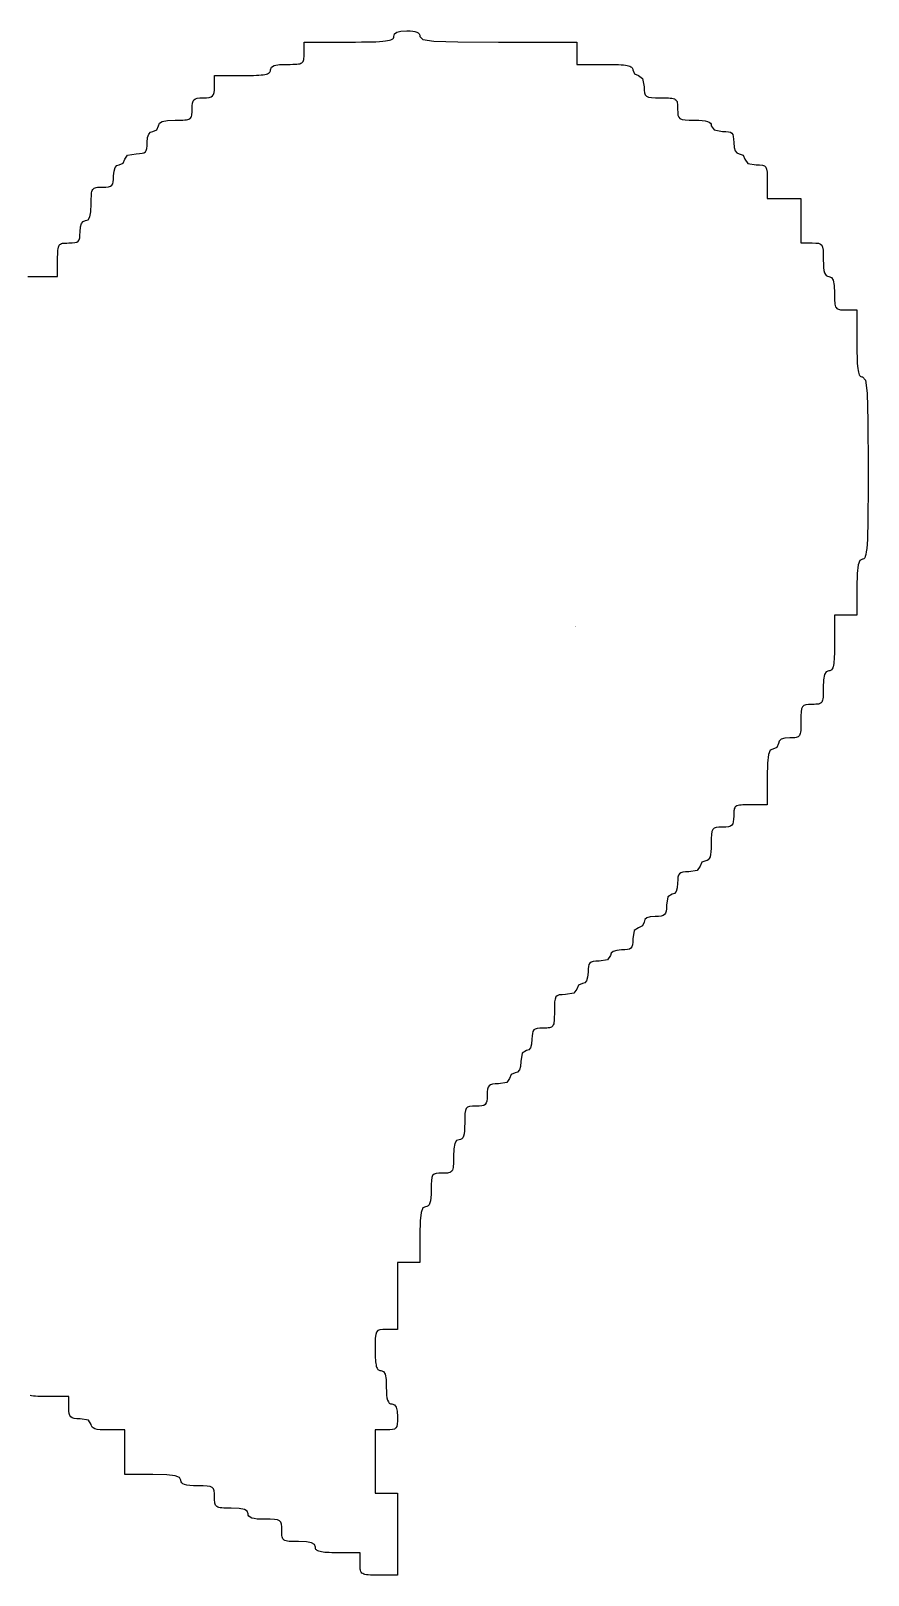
# Model space of a CAD drawing. Header units: millimetres. Extents: x 1.5 to 5.45, y 1.5 to 5.45.
# Drawn here: x 3.3696 to 3.5292, y 3.2927 to 3.5869 of the extents above; entities that cross this region are included whole.
import ezdxf

# ---------------------------------------------------------------- set-up
doc = ezdxf.new("R2010")
doc.units = ezdxf.units.MM
doc.header["$MEASUREMENT"] = 0
doc.layers.add('BottomOverlay', color=54, linetype='Continuous')
doc.layers.add('Mechanical15', color=56, linetype='Continuous')

# ---------------------------------------------------------------- blocks, each defined once
blk = doc.blocks.new('NATALIE_MD_1')
at = {"layer": 'BottomOverlay'}
for p, q in [((0.23882, 0.30587), (0.23896, 0.30635)), ((0.23896, 0.30635), (0.23941, 0.30668)), ((0.23941, 0.30668), (0.24019, 0.30687)), ((0.24019, 0.30687), (0.24131, 0.30693)), ((0.24131, 0.30693), (0.24192, 0.30692)), ((0.24192, 0.30692), (0.24243, 0.30687)), ((0.24243, 0.30687), (0.24286, 0.30679)), ((0.24286, 0.30679), (0.24321, 0.30668)), ((0.24321, 0.30668), (0.24347, 0.30653)), ((0.24347, 0.30653), (0.24366, 0.30635)), ((0.24366, 0.30635), (0.24377, 0.30613)), ((0.24377, 0.30613), (0.2438, 0.30587)), ((0.22173, 0.30268), (0.22173, 0.30481)), ((0.22173, 0.30481), (0.23027, 0.30481)), ((0.23027, 0.30481), (0.23154, 0.30481)), ((0.23154, 0.30481), (0.23269, 0.30482)), ((0.23269, 0.30482), (0.23371, 0.30483)), ((0.23371, 0.30483), (0.23461, 0.30485)), ((0.23461, 0.30485), (0.23541, 0.30487)), ((0.23541, 0.30487), (0.23611, 0.30491)), ((0.23611, 0.30491), (0.23671, 0.30495)), ((0.23671, 0.30495), (0.23722, 0.30501)), ((0.23722, 0.30501), (0.23764, 0.30507)), ((0.23764, 0.30507), (0.23799, 0.30514)), ((0.23799, 0.30514), (0.23827, 0.30523)), ((0.23827, 0.30523), (0.23848, 0.30533)), ((0.23848, 0.30533), (0.23864, 0.30544)), ((0.23864, 0.30544), (0.23874, 0.30557)), ((0.23874, 0.30557), (0.2388, 0.30571)), ((0.2388, 0.30571), (0.23882, 0.30587)), ((0.2438, 0.30587), (0.24434, 0.30532)), ((0.24434, 0.30532), (0.24647, 0.305)), ((0.24647, 0.305), (0.25101, 0.30484)), ((0.25101, 0.30484), (0.25875, 0.30481)), ((0.25875, 0.30481), (0.2737, 0.30481)), ((0.2737, 0.30481), (0.2737, 0.30055)), ((0.21549, 0.29999), (0.21604, 0.30032)), ((0.21604, 0.30032), (0.21703, 0.3005)), ((0.21703, 0.3005), (0.21853, 0.30055)), ((0.21853, 0.30055), (0.21907, 0.30055)), ((0.21907, 0.30055), (0.21955, 0.30056)), ((0.21955, 0.30056), (0.21997, 0.30057)), ((0.21997, 0.30057), (0.22033, 0.3006)), ((0.22033, 0.3006), (0.22064, 0.30063)), ((0.22064, 0.30063), (0.2209, 0.30068)), ((0.2209, 0.30068), (0.22111, 0.30076)), ((0.22111, 0.30076), (0.22129, 0.30085)), ((0.22129, 0.30085), (0.22142, 0.30096)), ((0.22142, 0.30096), (0.22153, 0.30111)), ((0.22153, 0.30111), (0.22161, 0.30128)), ((0.22161, 0.30128), (0.22166, 0.30148)), ((0.22166, 0.30148), (0.2217, 0.30172)), ((0.2217, 0.30172), (0.22172, 0.302)), ((0.22172, 0.302), (0.22173, 0.30232)), ((0.22173, 0.30232), (0.22173, 0.30268)), ((0.2737, 0.30055), (0.27904, 0.30055)), ((0.27904, 0.30055), (0.27981, 0.30055)), ((0.27981, 0.30055), (0.2805, 0.30054)), ((0.2805, 0.30054), (0.28112, 0.30053)), ((0.28112, 0.30053), (0.28168, 0.30051)), ((0.28168, 0.30051), (0.28218, 0.30048)), ((0.28218, 0.30048), (0.28261, 0.30044)), ((0.28261, 0.30044), (0.28299, 0.30039)), ((0.28299, 0.30039), (0.28332, 0.30034)), ((0.28332, 0.30034), (0.28359, 0.30027)), ((0.28359, 0.30027), (0.28382, 0.3002)), ((0.28382, 0.3002), (0.28401, 0.30011)), ((0.28401, 0.30011), (0.28415, 0.30001)), ((0.20464, 0.2963), (0.20464, 0.29843)), ((0.20464, 0.29843), (0.20998, 0.29843)), ((0.20998, 0.29843), (0.21075, 0.29843)), ((0.21075, 0.29843), (0.21144, 0.29844)), ((0.21144, 0.29844), (0.21206, 0.29845)), ((0.21206, 0.29845), (0.21262, 0.29847)), ((0.21262, 0.29847), (0.21311, 0.2985)), ((0.21311, 0.2985), (0.21355, 0.29854)), ((0.21355, 0.29854), (0.21393, 0.29858)), ((0.21393, 0.29858), (0.21426, 0.29864)), ((0.21426, 0.29864), (0.21453, 0.2987)), ((0.21453, 0.2987), (0.21476, 0.29878)), ((0.21476, 0.29878), (0.21494, 0.29887)), ((0.21494, 0.29887), (0.21509, 0.29896)), ((0.21509, 0.29896), (0.2152, 0.29907)), ((0.2152, 0.29907), (0.21527, 0.2992)), ((0.21527, 0.2992), (0.21531, 0.29934)), ((0.21531, 0.29934), (0.21532, 0.29949)), ((0.21532, 0.29949), (0.21549, 0.29999)), ((0.28415, 0.30001), (0.28426, 0.2999)), ((0.28426, 0.2999), (0.28433, 0.29978)), ((0.28433, 0.29978), (0.28437, 0.29964)), ((0.28437, 0.29964), (0.28438, 0.29949)), ((0.28438, 0.29949), (0.2847, 0.29874)), ((0.2847, 0.29874), (0.28545, 0.29843)), ((0.28545, 0.29843), (0.28625, 0.29789)), ((0.28625, 0.29789), (0.28652, 0.2963)), ((0.20187, 0.29416), (0.20314, 0.29419)), ((0.20314, 0.29419), (0.20364, 0.29424)), ((0.20364, 0.29424), (0.20402, 0.29435)), ((0.20402, 0.29435), (0.20429, 0.29453)), ((0.20429, 0.29453), (0.20447, 0.2948)), ((0.20447, 0.2948), (0.20458, 0.29517)), ((0.20458, 0.29517), (0.20463, 0.29567)), ((0.20463, 0.29567), (0.20464, 0.2963)), ((0.28652, 0.2963), (0.28653, 0.29562)), ((0.28653, 0.29562), (0.28659, 0.2951)), ((0.28659, 0.2951), (0.28672, 0.29473)), ((0.28672, 0.29473), (0.28696, 0.29447)), ((0.28696, 0.29447), (0.28735, 0.29431)), ((0.28735, 0.29431), (0.28792, 0.29422)), ((0.28792, 0.29422), (0.2887, 0.29418)), ((0.20034, 0.29109), (0.20036, 0.29137)), ((0.20036, 0.29137), (0.20037, 0.29168)), ((0.20037, 0.29205), (0.20039, 0.29268)), ((0.20037, 0.29168), (0.20037, 0.29205)), ((0.20039, 0.29268), (0.20044, 0.29318)), ((0.20044, 0.29318), (0.20055, 0.29355)), ((0.20055, 0.29355), (0.20073, 0.29382)), ((0.20073, 0.29382), (0.201, 0.294)), ((0.201, 0.294), (0.20137, 0.29411)), ((0.20137, 0.29411), (0.20187, 0.29416)), ((0.2887, 0.29418), (0.28972, 0.29417)), ((0.28972, 0.29417), (0.29027, 0.29417)), ((0.29027, 0.29417), (0.29075, 0.29417)), ((0.29075, 0.29417), (0.29116, 0.29415)), ((0.29116, 0.29415), (0.29153, 0.29413)), ((0.29153, 0.29413), (0.29183, 0.29409)), ((0.29183, 0.29409), (0.29209, 0.29404)), ((0.29209, 0.29404), (0.29231, 0.29397)), ((0.29231, 0.29397), (0.29248, 0.29388)), ((0.29248, 0.29388), (0.29262, 0.29376)), ((0.29262, 0.29376), (0.29273, 0.29362)), ((0.29273, 0.29362), (0.29281, 0.29345)), ((0.29281, 0.29345), (0.29286, 0.29324)), ((0.29286, 0.29324), (0.2929, 0.293)), ((0.2929, 0.293), (0.29292, 0.29273)), ((0.29292, 0.29273), (0.29292, 0.29241)), ((0.29292, 0.29241), (0.29293, 0.29205)), ((0.29293, 0.29205), (0.29294, 0.29137)), ((0.29294, 0.29137), (0.29299, 0.29085)), ((0.19365, 0.28811), (0.19396, 0.28886)), ((0.19396, 0.28886), (0.19413, 0.28935)), ((0.19413, 0.28935), (0.19468, 0.28968)), ((0.19468, 0.28968), (0.19567, 0.28986)), ((0.19567, 0.28986), (0.19717, 0.28992)), ((0.19717, 0.28992), (0.19771, 0.28992)), ((0.19771, 0.28992), (0.19819, 0.28993)), ((0.19819, 0.28993), (0.19861, 0.28994)), ((0.19861, 0.28994), (0.19897, 0.28996)), ((0.19897, 0.28996), (0.19928, 0.29)), ((0.19928, 0.29), (0.19954, 0.29005)), ((0.19954, 0.29005), (0.19975, 0.29012)), ((0.19975, 0.29012), (0.19993, 0.29021)), ((0.19993, 0.29021), (0.20006, 0.29033)), ((0.20006, 0.29033), (0.20017, 0.29047)), ((0.20017, 0.29047), (0.20025, 0.29065)), ((0.20025, 0.29065), (0.20031, 0.29085)), ((0.20031, 0.29085), (0.20034, 0.29109)), ((0.29299, 0.29085), (0.29313, 0.29047)), ((0.29313, 0.29047), (0.29337, 0.29021)), ((0.29337, 0.29021), (0.29376, 0.29005)), ((0.29376, 0.29005), (0.29433, 0.28996)), ((0.29433, 0.28996), (0.29511, 0.28993)), ((0.29511, 0.28993), (0.29613, 0.28992)), ((0.29613, 0.28992), (0.29695, 0.28991)), ((0.29695, 0.28991), (0.29763, 0.28986)), ((0.29763, 0.28986), (0.29819, 0.28979)), ((0.29819, 0.28979), (0.29862, 0.28968)), ((0.29862, 0.28968), (0.29895, 0.28954)), ((0.29895, 0.28954), (0.29917, 0.28935)), ((0.29917, 0.28935), (0.2993, 0.28913)), ((0.2993, 0.28913), (0.29934, 0.28886)), ((0.29934, 0.28886), (0.29987, 0.28806)), ((0.19181, 0.28503), (0.19183, 0.28567)), ((0.19183, 0.28567), (0.19189, 0.2866)), ((0.19189, 0.2866), (0.1921, 0.28726)), ((0.1921, 0.28726), (0.19243, 0.28766)), ((0.19243, 0.28766), (0.1929, 0.28779)), ((0.1929, 0.28779), (0.19365, 0.28811)), ((0.29987, 0.28806), (0.30147, 0.28779)), ((0.30147, 0.28779), (0.30211, 0.28778)), ((0.30211, 0.28778), (0.30261, 0.28773)), ((0.30261, 0.28773), (0.30298, 0.28762)), ((0.30298, 0.28762), (0.30325, 0.28744)), ((0.30325, 0.28744), (0.30343, 0.28717)), ((0.30343, 0.28717), (0.30354, 0.2868)), ((0.30354, 0.2868), (0.30359, 0.2863)), ((0.30359, 0.2863), (0.30361, 0.28567)), ((0.30361, 0.28567), (0.30367, 0.28474)), ((0.18724, 0.28173), (0.18756, 0.28248)), ((0.18756, 0.28248), (0.18809, 0.28327)), ((0.18809, 0.28327), (0.18969, 0.28354)), ((0.18969, 0.28354), (0.19033, 0.28355)), ((0.19033, 0.28355), (0.19083, 0.28361)), ((0.19083, 0.28361), (0.1912, 0.28371)), ((0.1912, 0.28371), (0.19147, 0.28389)), ((0.19147, 0.28389), (0.19165, 0.28416)), ((0.19165, 0.28416), (0.19176, 0.28454)), ((0.19176, 0.28454), (0.19181, 0.28503)), ((0.30367, 0.28474), (0.30387, 0.28407)), ((0.30387, 0.28407), (0.30421, 0.28367)), ((0.30421, 0.28367), (0.30467, 0.28354)), ((0.30467, 0.28354), (0.30543, 0.28323)), ((0.30543, 0.28323), (0.30574, 0.28248)), ((0.30574, 0.28248), (0.30628, 0.28168)), ((0.18542, 0.27929), (0.18549, 0.28022)), ((0.18549, 0.28022), (0.18569, 0.28088)), ((0.18569, 0.28088), (0.18602, 0.28128)), ((0.18602, 0.28128), (0.18649, 0.28141)), ((0.18649, 0.28141), (0.18724, 0.28173)), ((0.30628, 0.28168), (0.30788, 0.28141)), ((0.30788, 0.28141), (0.30856, 0.2814)), ((0.30856, 0.2814), (0.30908, 0.28135)), ((0.30908, 0.28135), (0.30946, 0.28121)), ((0.30946, 0.28121), (0.30972, 0.28097)), ((0.30972, 0.28097), (0.30988, 0.28058)), ((0.30988, 0.28058), (0.30997, 0.28002)), ((0.30997, 0.28002), (0.31001, 0.27924)), ((0.18128, 0.27633), (0.18135, 0.27654)), ((0.18135, 0.27654), (0.18145, 0.27672)), ((0.18145, 0.27672), (0.18156, 0.27685)), ((0.18156, 0.27685), (0.18171, 0.27696)), ((0.18171, 0.27696), (0.18188, 0.27704)), ((0.18188, 0.27704), (0.18208, 0.27709)), ((0.18208, 0.27709), (0.18232, 0.27713)), ((0.18232, 0.27713), (0.1826, 0.27715)), ((0.1826, 0.27715), (0.18292, 0.27716)), ((0.18292, 0.27716), (0.18328, 0.27716)), ((0.18328, 0.27716), (0.18392, 0.27717)), ((0.18392, 0.27717), (0.18442, 0.27723)), ((0.18442, 0.27723), (0.1848, 0.27733)), ((0.1848, 0.27733), (0.18507, 0.27751)), ((0.18507, 0.27751), (0.18525, 0.27778)), ((0.18525, 0.27778), (0.18535, 0.27816)), ((0.18535, 0.27816), (0.18541, 0.27865)), ((0.18541, 0.27865), (0.18542, 0.27929)), ((0.31001, 0.27924), (0.31001, 0.27822)), ((0.31001, 0.27822), (0.31001, 0.27503)), ((0.18109, 0.27247), (0.18115, 0.27397)), ((0.18115, 0.27451), (0.18116, 0.27499)), ((0.18115, 0.27397), (0.18115, 0.27451)), ((0.18116, 0.27499), (0.18117, 0.2754)), ((0.18117, 0.2754), (0.18119, 0.27576)), ((0.18119, 0.27576), (0.18123, 0.27607)), ((0.18123, 0.27607), (0.18128, 0.27633)), ((0.31001, 0.27503), (0.31642, 0.27503)), ((0.31642, 0.27503), (0.31642, 0.26653)), ((0.17961, 0.27065), (0.18008, 0.27078)), ((0.18008, 0.27078), (0.18058, 0.27095)), ((0.18058, 0.27095), (0.18091, 0.27149)), ((0.18091, 0.27149), (0.18109, 0.27247)), ((0.17895, 0.26752), (0.179, 0.26802)), ((0.179, 0.26802), (0.17901, 0.26865)), ((0.17901, 0.26865), (0.17908, 0.26958)), ((0.17908, 0.26958), (0.17928, 0.27025)), ((0.17928, 0.27025), (0.17961, 0.27065)), ((0.17475, 0.26436), (0.17476, 0.26477)), ((0.17476, 0.26477), (0.17479, 0.26513)), ((0.17479, 0.26513), (0.17482, 0.26544)), ((0.17482, 0.26544), (0.17488, 0.2657)), ((0.17488, 0.2657), (0.17495, 0.26591)), ((0.17495, 0.26591), (0.17504, 0.26608)), ((0.17504, 0.26608), (0.17515, 0.26622)), ((0.17515, 0.26622), (0.1753, 0.26633)), ((0.1753, 0.26633), (0.17547, 0.26641)), ((0.17547, 0.26641), (0.17568, 0.26646)), ((0.17568, 0.26646), (0.17592, 0.2665)), ((0.17592, 0.2665), (0.17619, 0.26652)), ((0.17619, 0.26652), (0.17651, 0.26652)), ((0.17651, 0.26652), (0.17688, 0.26653)), ((0.17688, 0.26653), (0.17751, 0.26654)), ((0.17751, 0.26654), (0.17801, 0.26659)), ((0.17801, 0.26659), (0.17839, 0.2667)), ((0.17839, 0.2667), (0.17866, 0.26688)), ((0.17866, 0.26688), (0.17884, 0.26715)), ((0.17884, 0.26715), (0.17895, 0.26752)), ((0.31642, 0.26653), (0.31856, 0.26653)), ((0.31856, 0.26653), (0.31924, 0.26652)), ((0.31924, 0.26652), (0.31976, 0.26646)), ((0.31976, 0.26646), (0.32014, 0.26633)), ((0.32014, 0.26633), (0.3204, 0.26608)), ((0.3204, 0.26608), (0.32056, 0.2657)), ((0.32056, 0.2657), (0.32065, 0.26513)), ((0.32065, 0.26513), (0.32069, 0.26436)), ((0.17474, 0.26388), (0.17475, 0.26436)), ((0.17474, 0.26334), (0.17474, 0.26388)), ((0.17474, 0.26015), (0.17474, 0.26334)), ((0.32069, 0.26436), (0.32069, 0.26334)), ((0.32069, 0.26334), (0.32071, 0.26252)), ((0.32071, 0.26252), (0.32075, 0.26184)), ((0.32075, 0.26184), (0.32082, 0.26129)), ((0.16905, 0.26015), (0.17474, 0.26015)), ((0.32082, 0.26129), (0.32093, 0.26086)), ((0.32093, 0.26086), (0.32108, 0.26053)), ((0.32108, 0.26053), (0.32126, 0.26031)), ((0.32126, 0.26031), (0.32149, 0.26019)), ((0.32149, 0.26019), (0.32176, 0.26015)), ((0.32176, 0.26015), (0.32226, 0.25998)), ((0.32226, 0.25998), (0.32259, 0.25944)), ((0.32259, 0.25944), (0.32277, 0.25845)), ((0.32277, 0.25845), (0.32283, 0.25696)), ((0.32283, 0.25696), (0.32283, 0.25641)), ((0.32283, 0.25641), (0.32284, 0.25594)), ((0.32284, 0.25594), (0.32285, 0.25552)), ((0.32285, 0.25552), (0.32287, 0.25516)), ((0.32287, 0.25516), (0.32291, 0.25486)), ((0.32291, 0.25486), (0.32296, 0.2546)), ((0.32296, 0.2546), (0.32303, 0.25438)), ((0.32303, 0.25438), (0.32313, 0.25421)), ((0.32313, 0.25421), (0.32324, 0.25407)), ((0.32324, 0.25407), (0.32339, 0.25397)), ((0.32339, 0.25397), (0.32356, 0.25389)), ((0.32356, 0.25389), (0.32376, 0.25383)), ((0.32376, 0.25383), (0.324, 0.2538)), ((0.324, 0.2538), (0.32428, 0.25378)), ((0.32428, 0.25378), (0.3246, 0.25377)), ((0.3246, 0.25377), (0.32497, 0.25377)), ((0.32497, 0.25377), (0.3271, 0.25377)), ((0.3271, 0.25377), (0.3271, 0.24739)), ((0.3271, 0.24739), (0.3271, 0.24646)), ((0.3271, 0.24646), (0.32711, 0.24562)), ((0.32711, 0.24562), (0.32712, 0.24487)), ((0.32712, 0.24487), (0.32714, 0.2442)), ((0.32714, 0.2442), (0.32717, 0.2436)), ((0.32717, 0.2436), (0.32721, 0.24308)), ((0.32721, 0.24308), (0.32725, 0.24263)), ((0.32725, 0.24263), (0.32731, 0.24225)), ((0.32731, 0.24225), (0.32737, 0.24192)), ((0.32737, 0.24192), (0.32745, 0.24165)), ((0.32745, 0.24165), (0.32754, 0.24144)), ((0.32754, 0.24144), (0.32764, 0.24127)), ((0.32764, 0.24127), (0.32775, 0.24115)), ((0.32775, 0.24115), (0.32787, 0.24107)), ((0.32787, 0.24107), (0.32801, 0.24102)), ((0.32801, 0.24102), (0.32817, 0.24101)), ((0.32817, 0.24101), (0.32872, 0.2404)), ((0.32872, 0.2404), (0.32905, 0.23793)), ((0.32905, 0.23793), (0.3292, 0.23267)), ((0.3292, 0.23267), (0.32924, 0.22364)), ((0.32924, 0.22364), (0.32923, 0.22036)), ((0.32923, 0.21804), (0.32921, 0.21599)), ((0.32923, 0.22036), (0.32923, 0.21804)), ((0.32921, 0.21599), (0.3292, 0.21418)), ((0.32917, 0.21261), (0.32913, 0.21125)), ((0.3292, 0.21418), (0.32917, 0.21261)), ((0.32903, 0.20912), (0.32897, 0.20832)), ((0.32909, 0.21009), (0.32903, 0.20912)), ((0.32913, 0.21125), (0.32909, 0.21009)), ((0.32764, 0.20604), (0.32731, 0.20521)), ((0.32817, 0.20627), (0.32764, 0.20604)), ((0.32825, 0.20628), (0.32817, 0.20627)), ((0.32844, 0.20637), (0.32825, 0.20628)), ((0.32858, 0.20654), (0.32844, 0.20637)), ((0.3287, 0.2068), (0.32858, 0.20654)), ((0.3288, 0.20717), (0.3287, 0.2068)), ((0.32889, 0.20767), (0.3288, 0.20717)), ((0.32897, 0.20832), (0.32889, 0.20767)), ((0.32715, 0.20358), (0.3271, 0.20096)), ((0.32731, 0.20521), (0.32715, 0.20358)), ((0.3271, 0.20096), (0.3271, 0.19564)), ((0.3271, 0.19564), (0.32283, 0.19564)), ((0.32283, 0.19564), (0.32283, 0.19032)), ((0.32282, 0.18887), (0.3228, 0.18825)), ((0.32283, 0.18956), (0.32282, 0.18887)), ((0.32283, 0.19032), (0.32283, 0.18956)), ((0.32239, 0.18538), (0.32229, 0.18524)), ((0.32248, 0.18557), (0.32239, 0.18538)), ((0.32255, 0.18579), (0.32248, 0.18557)), ((0.32262, 0.18607), (0.32255, 0.18579)), ((0.32267, 0.18639), (0.32262, 0.18607)), ((0.32272, 0.18677), (0.32267, 0.18639)), ((0.32275, 0.18721), (0.32272, 0.18677)), ((0.32278, 0.1877), (0.32275, 0.18721)), ((0.3228, 0.18825), (0.32278, 0.1877)), ((0.32075, 0.18331), (0.32069, 0.18182)), ((0.32093, 0.1843), (0.32075, 0.18331)), ((0.32126, 0.18484), (0.32093, 0.1843)), ((0.32176, 0.18501), (0.32126, 0.18484)), ((0.32191, 0.18502), (0.32176, 0.18501)), ((0.32205, 0.18506), (0.32191, 0.18502)), ((0.32218, 0.18513), (0.32205, 0.18506)), ((0.32229, 0.18524), (0.32218, 0.18513)), ((0.32056, 0.17946), (0.32049, 0.17924)), ((0.32061, 0.17971), (0.32056, 0.17946)), ((0.32065, 0.18002), (0.32061, 0.17971)), ((0.32067, 0.18038), (0.32065, 0.18002)), ((0.32069, 0.1808), (0.32067, 0.18038)), ((0.32069, 0.18182), (0.32069, 0.18127)), ((0.32069, 0.18127), (0.32069, 0.1808)), ((0.31647, 0.17723), (0.31643, 0.17646)), ((0.31656, 0.1778), (0.31647, 0.17723)), ((0.31672, 0.17818), (0.31656, 0.1778)), ((0.31698, 0.17843), (0.31672, 0.17818)), ((0.31736, 0.17856), (0.31698, 0.17843)), ((0.31788, 0.17861), (0.31736, 0.17856)), ((0.31856, 0.17863), (0.31788, 0.17861)), ((0.31892, 0.17863), (0.31856, 0.17863)), ((0.31924, 0.17864), (0.31892, 0.17863)), ((0.31952, 0.17866), (0.31924, 0.17864)), ((0.31976, 0.17869), (0.31952, 0.17866)), ((0.31996, 0.17875), (0.31976, 0.17869)), ((0.32014, 0.17883), (0.31996, 0.17875)), ((0.32028, 0.17893), (0.32014, 0.17883)), ((0.3204, 0.17907), (0.32028, 0.17893)), ((0.32049, 0.17924), (0.3204, 0.17907)), ((0.31638, 0.17364), (0.31634, 0.17333)), ((0.3164, 0.174), (0.31638, 0.17364)), ((0.31641, 0.17442), (0.3164, 0.174)), ((0.31642, 0.17489), (0.31641, 0.17442)), ((0.31643, 0.17646), (0.31642, 0.17544)), ((0.31642, 0.17544), (0.31642, 0.17489)), ((0.31215, 0.17118), (0.31184, 0.17043)), ((0.31228, 0.17165), (0.31215, 0.17118)), ((0.31268, 0.17198), (0.31228, 0.17165)), ((0.31335, 0.17218), (0.31268, 0.17198)), ((0.31429, 0.17225), (0.31335, 0.17218)), ((0.31465, 0.17225), (0.31429, 0.17225)), ((0.31497, 0.17226), (0.31465, 0.17225)), ((0.31525, 0.17228), (0.31497, 0.17226)), ((0.31549, 0.17231), (0.31525, 0.17228)), ((0.31569, 0.17237), (0.31549, 0.17231)), ((0.31587, 0.17245), (0.31569, 0.17237)), ((0.31601, 0.17255), (0.31587, 0.17245)), ((0.31613, 0.17269), (0.31601, 0.17255)), ((0.31622, 0.17286), (0.31613, 0.17269)), ((0.31629, 0.17308), (0.31622, 0.17286)), ((0.31634, 0.17333), (0.31629, 0.17308)), ((0.31023, 0.16906), (0.31006, 0.16743)), ((0.31055, 0.16989), (0.31023, 0.16906)), ((0.31108, 0.17012), (0.31055, 0.16989)), ((0.31184, 0.17043), (0.31108, 0.17012)), ((0.31006, 0.16743), (0.31001, 0.1648)), ((0.31001, 0.1648), (0.31001, 0.15949)), ((0.30381, 0.15893), (0.30373, 0.15876)), ((0.30391, 0.15908), (0.30381, 0.15893)), ((0.30405, 0.15919), (0.30391, 0.15908)), ((0.30423, 0.15928), (0.30405, 0.15919)), ((0.30444, 0.15935), (0.30423, 0.15928)), ((0.3047, 0.15941), (0.30444, 0.15935)), ((0.30501, 0.15944), (0.3047, 0.15941)), ((0.30537, 0.15947), (0.30501, 0.15944)), ((0.30579, 0.15948), (0.30537, 0.15947)), ((0.30627, 0.15949), (0.30579, 0.15948)), ((0.30681, 0.15949), (0.30627, 0.15949)), ((0.31001, 0.15949), (0.30681, 0.15949)), ((0.30354, 0.15623), (0.30343, 0.15586)), ((0.30359, 0.15673), (0.30354, 0.15623)), ((0.30361, 0.15736), (0.30359, 0.15673)), ((0.30362, 0.15804), (0.30361, 0.15772)), ((0.30361, 0.15772), (0.30361, 0.15736)), ((0.30364, 0.15832), (0.30362, 0.15804)), ((0.30367, 0.15856), (0.30364, 0.15832)), ((0.30373, 0.15876), (0.30367, 0.15856)), ((0.29938, 0.15384), (0.29934, 0.15306)), ((0.29934, 0.15306), (0.29934, 0.15204)), ((0.29947, 0.1544), (0.29938, 0.15384)), ((0.29963, 0.15479), (0.29947, 0.1544)), ((0.29989, 0.15503), (0.29963, 0.15479)), ((0.30027, 0.15517), (0.29989, 0.15503)), ((0.30079, 0.15522), (0.30027, 0.15517)), ((0.30147, 0.15523), (0.30079, 0.15522)), ((0.30211, 0.15525), (0.30147, 0.15523)), ((0.30261, 0.1553), (0.30211, 0.15525)), ((0.30298, 0.15541), (0.30261, 0.1553)), ((0.30325, 0.15559), (0.30298, 0.15541)), ((0.30343, 0.15586), (0.30325, 0.15559)), ((0.29928, 0.15055), (0.29921, 0.15)), ((0.29932, 0.15123), (0.29928, 0.15055)), ((0.29934, 0.15204), (0.29932, 0.15123)), ((0.2972, 0.14779), (0.29667, 0.14699)), ((0.29751, 0.14854), (0.2972, 0.14779)), ((0.29827, 0.14885), (0.29751, 0.14854)), ((0.29854, 0.14889), (0.29827, 0.14885)), ((0.29877, 0.14902), (0.29854, 0.14889)), ((0.29895, 0.14924), (0.29877, 0.14902)), ((0.2991, 0.14956), (0.29895, 0.14924)), ((0.29921, 0.15), (0.2991, 0.14956)), ((0.29293, 0.1446), (0.29286, 0.14367)), ((0.29294, 0.14523), (0.29293, 0.1446)), ((0.29299, 0.14573), (0.29294, 0.14523)), ((0.2931, 0.1461), (0.29299, 0.14573)), ((0.29328, 0.14637), (0.2931, 0.1461)), ((0.29355, 0.14655), (0.29328, 0.14637)), ((0.29393, 0.14666), (0.29355, 0.14655)), ((0.29443, 0.14671), (0.29393, 0.14666)), ((0.29506, 0.14673), (0.29443, 0.14671)), ((0.29667, 0.14699), (0.29506, 0.14673)), ((0.29106, 0.14194), (0.29079, 0.14035)), ((0.29186, 0.14247), (0.29106, 0.14194)), ((0.29233, 0.14261), (0.29186, 0.14247)), ((0.29266, 0.14301), (0.29233, 0.14261)), ((0.29286, 0.14367), (0.29266, 0.14301)), ((0.28979, 0.13829), (0.28929, 0.13823)), ((0.29017, 0.13839), (0.28979, 0.13829)), ((0.29044, 0.13857), (0.29017, 0.13839)), ((0.29062, 0.13884), (0.29044, 0.13857)), ((0.29072, 0.13922), (0.29062, 0.13884)), ((0.29078, 0.13971), (0.29072, 0.13922)), ((0.29079, 0.14035), (0.29078, 0.13971)), ((0.28465, 0.13556), (0.28438, 0.13397)), ((0.28545, 0.13609), (0.28465, 0.13556)), ((0.28621, 0.13641), (0.28545, 0.13609)), ((0.28652, 0.13716), (0.28621, 0.13641)), ((0.28665, 0.13762), (0.28652, 0.13716)), ((0.28705, 0.13795), (0.28665, 0.13762)), ((0.28772, 0.13815), (0.28705, 0.13795)), ((0.28865, 0.13822), (0.28772, 0.13815)), ((0.28929, 0.13823), (0.28865, 0.13822)), ((0.28421, 0.13246), (0.28403, 0.1322)), ((0.28432, 0.13284), (0.28421, 0.13246)), ((0.28437, 0.13333), (0.28432, 0.13284)), ((0.28438, 0.13397), (0.28437, 0.13333)), ((0.27647, 0.12954), (0.2762, 0.12936)), ((0.27684, 0.12965), (0.27647, 0.12954)), ((0.27734, 0.1297), (0.27684, 0.12965)), ((0.27798, 0.12971), (0.27734, 0.1297)), ((0.27958, 0.12998), (0.27798, 0.12971)), ((0.28011, 0.13078), (0.27958, 0.12998)), ((0.28025, 0.13124), (0.28011, 0.13078)), ((0.28065, 0.13157), (0.28025, 0.13124)), ((0.28131, 0.13177), (0.28065, 0.13157)), ((0.28225, 0.13184), (0.28131, 0.13177)), ((0.28288, 0.13185), (0.28225, 0.13184)), ((0.28338, 0.13191), (0.28288, 0.13185)), ((0.28376, 0.13202), (0.28338, 0.13191)), ((0.28403, 0.1322), (0.28376, 0.13202)), ((0.27577, 0.12666), (0.27557, 0.12599)), ((0.27584, 0.12759), (0.27577, 0.12666)), ((0.27585, 0.12822), (0.27584, 0.12759)), ((0.27591, 0.12872), (0.27585, 0.12822)), ((0.27602, 0.12909), (0.27591, 0.12872)), ((0.2762, 0.12936), (0.27602, 0.12909)), ((0.27317, 0.1236), (0.27157, 0.12333)), ((0.2737, 0.1244), (0.27317, 0.1236)), ((0.27402, 0.12515), (0.2737, 0.1244)), ((0.27477, 0.12546), (0.27402, 0.12515)), ((0.27524, 0.12559), (0.27477, 0.12546)), ((0.27557, 0.12599), (0.27524, 0.12559)), ((0.26944, 0.12116), (0.26943, 0.12014)), ((0.26948, 0.12194), (0.26944, 0.12116)), ((0.26957, 0.1225), (0.26948, 0.12194)), ((0.26973, 0.12289), (0.26957, 0.1225)), ((0.26999, 0.12313), (0.26973, 0.12289)), ((0.27037, 0.12327), (0.26999, 0.12313)), ((0.27089, 0.12332), (0.27037, 0.12327)), ((0.27157, 0.12333), (0.27089, 0.12332)), ((0.2693, 0.11778), (0.26923, 0.11757)), ((0.26935, 0.11804), (0.2693, 0.11778)), ((0.26939, 0.11835), (0.26935, 0.11804)), ((0.26941, 0.11871), (0.26939, 0.11835)), ((0.26942, 0.11912), (0.26941, 0.11871)), ((0.26943, 0.1196), (0.26942, 0.11912)), ((0.26943, 0.12014), (0.26943, 0.1196)), ((0.26516, 0.11483), (0.26509, 0.1139)), ((0.26517, 0.11546), (0.26516, 0.11483)), ((0.26523, 0.11596), (0.26517, 0.11546)), ((0.26534, 0.11633), (0.26523, 0.11596)), ((0.26552, 0.1166), (0.26534, 0.11633)), ((0.26579, 0.11678), (0.26552, 0.1166)), ((0.26616, 0.11689), (0.26579, 0.11678)), ((0.26666, 0.11694), (0.26616, 0.11689)), ((0.2673, 0.11695), (0.26666, 0.11694)), ((0.26766, 0.11696), (0.2673, 0.11695)), ((0.26798, 0.11697), (0.26766, 0.11696)), ((0.26826, 0.11699), (0.26798, 0.11697)), ((0.2685, 0.11702), (0.26826, 0.11699)), ((0.2687, 0.11708), (0.2685, 0.11702)), ((0.26888, 0.11715), (0.2687, 0.11708)), ((0.26902, 0.11726), (0.26888, 0.11715)), ((0.26914, 0.1174), (0.26902, 0.11726)), ((0.26923, 0.11757), (0.26914, 0.1174)), ((0.26329, 0.11217), (0.26303, 0.11057)), ((0.26409, 0.1127), (0.26329, 0.11217)), ((0.26456, 0.11283), (0.26409, 0.1127)), ((0.26489, 0.11323), (0.26456, 0.11283)), ((0.26509, 0.1139), (0.26489, 0.11323)), ((0.26276, 0.10898), (0.26242, 0.10858)), ((0.26296, 0.10964), (0.26276, 0.10898)), ((0.26303, 0.11057), (0.26296, 0.10964)), ((0.25697, 0.10597), (0.25679, 0.1057)), ((0.25724, 0.10615), (0.25697, 0.10597)), ((0.25762, 0.10625), (0.25724, 0.10615)), ((0.25812, 0.10631), (0.25762, 0.10625)), ((0.25875, 0.10632), (0.25812, 0.10631)), ((0.26036, 0.10659), (0.25875, 0.10632)), ((0.26089, 0.10738), (0.26036, 0.10659)), ((0.2612, 0.10814), (0.26089, 0.10738)), ((0.26196, 0.10845), (0.2612, 0.10814)), ((0.26242, 0.10858), (0.26196, 0.10845)), ((0.25655, 0.10306), (0.25644, 0.10269)), ((0.2566, 0.10356), (0.25655, 0.10306)), ((0.25663, 0.10483), (0.2566, 0.10356)), ((0.25668, 0.10532), (0.25663, 0.10483)), ((0.25679, 0.1057), (0.25668, 0.10532)), ((0.25239, 0.10067), (0.25235, 0.0999)), ((0.25248, 0.10124), (0.25239, 0.10067)), ((0.25264, 0.10162), (0.25248, 0.10124)), ((0.2529, 0.10187), (0.25264, 0.10162)), ((0.25328, 0.102), (0.2529, 0.10187)), ((0.2538, 0.10206), (0.25328, 0.102)), ((0.25448, 0.10207), (0.2538, 0.10206)), ((0.25512, 0.10208), (0.25448, 0.10207)), ((0.25562, 0.10213), (0.25512, 0.10208)), ((0.25599, 0.10224), (0.25562, 0.10213)), ((0.25626, 0.10242), (0.25599, 0.10224)), ((0.25644, 0.10269), (0.25626, 0.10242)), ((0.25229, 0.09738), (0.25222, 0.09683)), ((0.25233, 0.09806), (0.25229, 0.09738)), ((0.25235, 0.09888), (0.25233, 0.09806)), ((0.25235, 0.0999), (0.25235, 0.09888)), ((0.25045, 0.09498), (0.25026, 0.09399)), ((0.25078, 0.09552), (0.25045, 0.09498)), ((0.25128, 0.09569), (0.25078, 0.09552)), ((0.25155, 0.09573), (0.25128, 0.09569)), ((0.25178, 0.09585), (0.25155, 0.09573)), ((0.25196, 0.09607), (0.25178, 0.09585)), ((0.25211, 0.0964), (0.25196, 0.09607)), ((0.25222, 0.09683), (0.25211, 0.0964)), ((0.2502, 0.09148), (0.25019, 0.09106)), ((0.25021, 0.09196), (0.2502, 0.09148)), ((0.25026, 0.09399), (0.25021, 0.0925)), ((0.25021, 0.0925), (0.25021, 0.09196)), ((0.24607, 0.08848), (0.24598, 0.08791)), ((0.24623, 0.08886), (0.24607, 0.08848)), ((0.24649, 0.08911), (0.24623, 0.08886)), ((0.24687, 0.08924), (0.24649, 0.08911)), ((0.24739, 0.0893), (0.24687, 0.08924)), ((0.24807, 0.08931), (0.24739, 0.0893)), ((0.24844, 0.08931), (0.24807, 0.08931)), ((0.24876, 0.08932), (0.24844, 0.08931)), ((0.24903, 0.08934), (0.24876, 0.08932)), ((0.24928, 0.08937), (0.24903, 0.08934)), ((0.24948, 0.08943), (0.24928, 0.08937)), ((0.24965, 0.08951), (0.24948, 0.08943)), ((0.2498, 0.08961), (0.24965, 0.08951)), ((0.24991, 0.08975), (0.2498, 0.08961)), ((0.25, 0.08992), (0.24991, 0.08975)), ((0.25008, 0.09014), (0.25, 0.08992)), ((0.25013, 0.0904), (0.25008, 0.09014)), ((0.25016, 0.0907), (0.25013, 0.0904)), ((0.25019, 0.09106), (0.25016, 0.0907)), ((0.24594, 0.08612), (0.24592, 0.0853)), ((0.24595, 0.08714), (0.24594, 0.08612)), ((0.24598, 0.08791), (0.24595, 0.08714)), ((0.24434, 0.0827), (0.24402, 0.08186)), ((0.24487, 0.08293), (0.24434, 0.0827)), ((0.24514, 0.08297), (0.24487, 0.08293)), ((0.24537, 0.08309), (0.24514, 0.08297)), ((0.24556, 0.08331), (0.24537, 0.08309)), ((0.2457, 0.08364), (0.24556, 0.08331)), ((0.24581, 0.08407), (0.2457, 0.08364)), ((0.24588, 0.08462), (0.24581, 0.08407)), ((0.24592, 0.0853), (0.24588, 0.08462)), ((0.24385, 0.08024), (0.2438, 0.07761)), ((0.24402, 0.08186), (0.24385, 0.08024)), ((0.2438, 0.07761), (0.2438, 0.07229)), ((0.2438, 0.07229), (0.23953, 0.07229)), ((0.23953, 0.07229), (0.23953, 0.05954)), ((0.23553, 0.05903), (0.23538, 0.05857)), ((0.23579, 0.05932), (0.23553, 0.05903)), ((0.23617, 0.05947), (0.23579, 0.05932)), ((0.2367, 0.05953), (0.23617, 0.05947)), ((0.23739, 0.05954), (0.2367, 0.05953)), ((0.23953, 0.05954), (0.23739, 0.05954)), ((0.23529, 0.05787), (0.23526, 0.05691)), ((0.23526, 0.05691), (0.23526, 0.05564)), ((0.23538, 0.05857), (0.23529, 0.05787)), ((0.23526, 0.05564), (0.23526, 0.0551)), ((0.23526, 0.0551), (0.23527, 0.05461)), ((0.23527, 0.05461), (0.23529, 0.05417)), ((0.23529, 0.05417), (0.23531, 0.05376)), ((0.23531, 0.05376), (0.23534, 0.05341)), ((0.23534, 0.05341), (0.23538, 0.05309)), ((0.23538, 0.05309), (0.23543, 0.05281)), ((0.23543, 0.05281), (0.23548, 0.05256)), ((0.23548, 0.05256), (0.23555, 0.05236)), ((0.23555, 0.05236), (0.23563, 0.05218)), ((0.23563, 0.05218), (0.23571, 0.05204)), ((0.23571, 0.05204), (0.23581, 0.05193)), ((0.23581, 0.05193), (0.23592, 0.05184)), ((0.23592, 0.05184), (0.23604, 0.05178)), ((0.23604, 0.05178), (0.23618, 0.05175)), ((0.23618, 0.05175), (0.23633, 0.05174)), ((0.23633, 0.05174), (0.23683, 0.05157)), ((0.23683, 0.05157), (0.23716, 0.05103)), ((0.23716, 0.05103), (0.23734, 0.05004)), ((0.23734, 0.05004), (0.23739, 0.04855)), ((0.23739, 0.04855), (0.23741, 0.04773)), ((0.23741, 0.04773), (0.23745, 0.04705)), ((0.16979, 0.04689), (0.16949, 0.04694)), ((0.17014, 0.04686), (0.16979, 0.04689)), ((0.17054, 0.04683), (0.17014, 0.04686)), ((0.17098, 0.0468), (0.17054, 0.04683)), ((0.17147, 0.04679), (0.17098, 0.0468)), ((0.17201, 0.04678), (0.17147, 0.04679)), ((0.17261, 0.04678), (0.17201, 0.04678)), ((0.17688, 0.04678), (0.17261, 0.04678)), ((0.17688, 0.04465), (0.17688, 0.04678)), ((0.17689, 0.04401), (0.17688, 0.04465)), ((0.23745, 0.04705), (0.23752, 0.0465)), ((0.23752, 0.0465), (0.23763, 0.04607)), ((0.23763, 0.04607), (0.23778, 0.04574)), ((0.23778, 0.04574), (0.23796, 0.04552)), ((0.23796, 0.04552), (0.23819, 0.0454)), ((0.23819, 0.0454), (0.23846, 0.04536)), ((0.23846, 0.04536), (0.23894, 0.04521)), ((0.23894, 0.04521), (0.23928, 0.04477)), ((0.23928, 0.04477), (0.23947, 0.044)), ((0.17694, 0.04352), (0.17689, 0.04401)), ((0.17705, 0.04315), (0.17694, 0.04352)), ((0.17723, 0.04288), (0.17705, 0.04315)), ((0.1775, 0.0427), (0.17723, 0.04288)), ((0.17788, 0.04259), (0.1775, 0.0427)), ((0.17838, 0.04254), (0.17788, 0.04259)), ((0.17901, 0.04252), (0.17838, 0.04254)), ((0.18062, 0.04226), (0.17901, 0.04252)), ((0.18115, 0.04146), (0.18062, 0.04226)), ((0.18119, 0.04119), (0.18115, 0.04146)), ((0.18132, 0.04096), (0.18119, 0.04119)), ((0.23947, 0.04153), (0.23937, 0.04109)), ((0.23947, 0.044), (0.23953, 0.04288)), ((0.23952, 0.04211), (0.23947, 0.04153)), ((0.23953, 0.04288), (0.23952, 0.04211)), ((0.18154, 0.04078), (0.18132, 0.04096)), ((0.18186, 0.04063), (0.18154, 0.04078)), ((0.1823, 0.04052), (0.18186, 0.04063)), ((0.18285, 0.04045), (0.1823, 0.04052)), ((0.18353, 0.04041), (0.18285, 0.04045)), ((0.18435, 0.0404), (0.18353, 0.04041)), ((0.18756, 0.0404), (0.18435, 0.0404)), ((0.18756, 0.03189), (0.18756, 0.0404)), ((0.23739, 0.0404), (0.23526, 0.0404)), ((0.23526, 0.0404), (0.23526, 0.02834)), ((0.23805, 0.04041), (0.23739, 0.0404)), ((0.23856, 0.04046), (0.23805, 0.04041)), ((0.23893, 0.04058), (0.23856, 0.04046)), ((0.2392, 0.04078), (0.23893, 0.04058)), ((0.23937, 0.04109), (0.2392, 0.04078)), ((0.1929, 0.03189), (0.18756, 0.03189)), ((0.19553, 0.03184), (0.1929, 0.03189)), ((0.19717, 0.03168), (0.19553, 0.03184)), ((0.198, 0.03135), (0.19717, 0.03168)), ((0.19824, 0.03083), (0.198, 0.03135)), ((0.19828, 0.03055), (0.19824, 0.03083)), ((0.1984, 0.03033), (0.19828, 0.03055)), ((0.19862, 0.03014), (0.1984, 0.03033)), ((0.19895, 0.03), (0.19862, 0.03014)), ((0.19938, 0.02989), (0.19895, 0.03)), ((0.19994, 0.02982), (0.19938, 0.02989)), ((0.20062, 0.02978), (0.19994, 0.02982)), ((0.20144, 0.02976), (0.20062, 0.02978)), ((0.20246, 0.02976), (0.20144, 0.02976)), ((0.20324, 0.02972), (0.20246, 0.02976)), ((0.20381, 0.02963), (0.20324, 0.02972)), ((0.2042, 0.02947), (0.20381, 0.02963)), ((0.20444, 0.02921), (0.2042, 0.02947)), ((0.20458, 0.02883), (0.20444, 0.02921)), ((0.20463, 0.02832), (0.20458, 0.02883)), ((0.20464, 0.02764), (0.20463, 0.02832)), ((0.20465, 0.02727), (0.20464, 0.02764)), ((0.20466, 0.02696), (0.20465, 0.02727)), ((0.20468, 0.02668), (0.20466, 0.02696)), ((0.20471, 0.02644), (0.20468, 0.02668)), ((0.23526, 0.02834), (0.23953, 0.02834)), ((0.23953, 0.02834), (0.23953, 0.02055)), ((0.20477, 0.02624), (0.20471, 0.02644)), ((0.20484, 0.02606), (0.20477, 0.02624)), ((0.20495, 0.02592), (0.20484, 0.02606)), ((0.20509, 0.02581), (0.20495, 0.02592)), ((0.20526, 0.02571), (0.20509, 0.02581)), ((0.20548, 0.02564), (0.20526, 0.02571)), ((0.20574, 0.02559), (0.20548, 0.02564)), ((0.20605, 0.02555), (0.20574, 0.02559)), ((0.20641, 0.02553), (0.20605, 0.02555)), ((0.20682, 0.02552), (0.20641, 0.02553)), ((0.2073, 0.02551), (0.20682, 0.02552)), ((0.20785, 0.02551), (0.2073, 0.02551)), ((0.20935, 0.02545), (0.20785, 0.02551)), ((0.21034, 0.02527), (0.20935, 0.02545)), ((0.21088, 0.02494), (0.21034, 0.02527)), ((0.21105, 0.02445), (0.21088, 0.02494)), ((0.21109, 0.02417), (0.21105, 0.02445)), ((0.21122, 0.02395), (0.21109, 0.02417)), ((0.21144, 0.02376), (0.21122, 0.02395)), ((0.21176, 0.02362), (0.21144, 0.02376)), ((0.2122, 0.02351), (0.21176, 0.02362)), ((0.21275, 0.02344), (0.2122, 0.02351)), ((0.21344, 0.0234), (0.21275, 0.02344)), ((0.21426, 0.02338), (0.21344, 0.0234)), ((0.21528, 0.02338), (0.21426, 0.02338)), ((0.21606, 0.02334), (0.21528, 0.02338)), ((0.21663, 0.02325), (0.21606, 0.02334)), ((0.21701, 0.02309), (0.21663, 0.02325)), ((0.21726, 0.02283), (0.21701, 0.02309)), ((0.21739, 0.02245), (0.21726, 0.02283)), ((0.21745, 0.02194), (0.21739, 0.02245)), ((0.21746, 0.02126), (0.21745, 0.02194)), ((0.21746, 0.02089), (0.21746, 0.02126)), ((0.21747, 0.02058), (0.21746, 0.02089)), ((0.21749, 0.0203), (0.21747, 0.02058)), ((0.21753, 0.02006), (0.21749, 0.0203)), ((0.21758, 0.01986), (0.21753, 0.02006)), ((0.21766, 0.01968), (0.21758, 0.01986)), ((0.21777, 0.01954), (0.21766, 0.01968)), ((0.2179, 0.01943), (0.21777, 0.01954)), ((0.21808, 0.01933), (0.2179, 0.01943)), ((0.21829, 0.01926), (0.21808, 0.01933)), ((0.21855, 0.01921), (0.21829, 0.01926)), ((0.21886, 0.01917), (0.21855, 0.01921)), ((0.21922, 0.01915), (0.21886, 0.01917)), ((0.21964, 0.01914), (0.21922, 0.01915)), ((0.22012, 0.01913), (0.21964, 0.01914)), ((0.22066, 0.01913), (0.22012, 0.01913)), ((0.22217, 0.01907), (0.22066, 0.01913)), ((0.22315, 0.01889), (0.22217, 0.01907)), ((0.2237, 0.01856), (0.22315, 0.01889)), ((0.22387, 0.01807), (0.2237, 0.01856)), ((0.22388, 0.01792), (0.22387, 0.01807)), ((0.22391, 0.01778), (0.22388, 0.01792)), ((0.22398, 0.01766), (0.22391, 0.01778)), ((0.22407, 0.01755), (0.22398, 0.01766)), ((0.23953, 0.02055), (0.23953, 0.02055)), ((0.23953, 0.02055), (0.23953, 0.01275)), ((0.22419, 0.01745), (0.22407, 0.01755)), ((0.22434, 0.01737), (0.22419, 0.01745)), ((0.22453, 0.01729), (0.22434, 0.01737)), ((0.22476, 0.01722), (0.22453, 0.01729)), ((0.22502, 0.01717), (0.22476, 0.01722)), ((0.22533, 0.01712), (0.22502, 0.01717)), ((0.22568, 0.01708), (0.22533, 0.01712)), ((0.22607, 0.01705), (0.22568, 0.01708)), ((0.22651, 0.01703), (0.22607, 0.01705)), ((0.227, 0.01701), (0.22651, 0.01703)), ((0.22754, 0.01701), (0.227, 0.01701)), ((0.22814, 0.017), (0.22754, 0.01701)), ((0.23241, 0.017), (0.22814, 0.017)), ((0.23241, 0.01488), (0.23241, 0.017)), ((0.23241, 0.01451), (0.23241, 0.01488)), ((0.23242, 0.01419), (0.23241, 0.01451)), ((0.23244, 0.01391), (0.23242, 0.01419)), ((0.23248, 0.01367), (0.23244, 0.01391)), ((0.23254, 0.01346), (0.23248, 0.01367)), ((0.23262, 0.01329), (0.23254, 0.01346)), ((0.23273, 0.01315), (0.23262, 0.01329)), ((0.23289, 0.01303), (0.23273, 0.01315)), ((0.23308, 0.01294), (0.23289, 0.01303)), ((0.23331, 0.01287), (0.23308, 0.01294)), ((0.2336, 0.01282), (0.23331, 0.01287)), ((0.23394, 0.01279), (0.2336, 0.01282)), ((0.23435, 0.01277), (0.23394, 0.01279)), ((0.23482, 0.01276), (0.23435, 0.01277)), ((0.23536, 0.01275), (0.23482, 0.01276)), ((0.23597, 0.01275), (0.23536, 0.01275)), ((0.23953, 0.01275), (0.23597, 0.01275))]:
    blk.add_line(p, q, dxfattribs=at)

msp = doc.modelspace()

# ---------------------------------------------------------------- linework, layer by layer
at = {"layer": 'Mechanical15', "const_width": 0.0001}
msp.add_lwpolyline([(3.47349, 3.47349), (3.47351, 3.47351)], dxfattribs=at)
at = {"layer": 'Mechanical15', "const_width": 0.00005}
for points in [[(3.473465, 3.47349, 1), (3.473515, 3.47349, 1)], [(3.473485, 3.47351, 1), (3.473535, 3.47351, 1)]]:
    msp.add_lwpolyline(points, format="xyb", close=True, dxfattribs=at)

# ---------------------------------------------------------------- block references
msp.add_blockref('NATALIE_MD_1', (3.2, 3.28))

doc.saveas('drawing.dxf')
